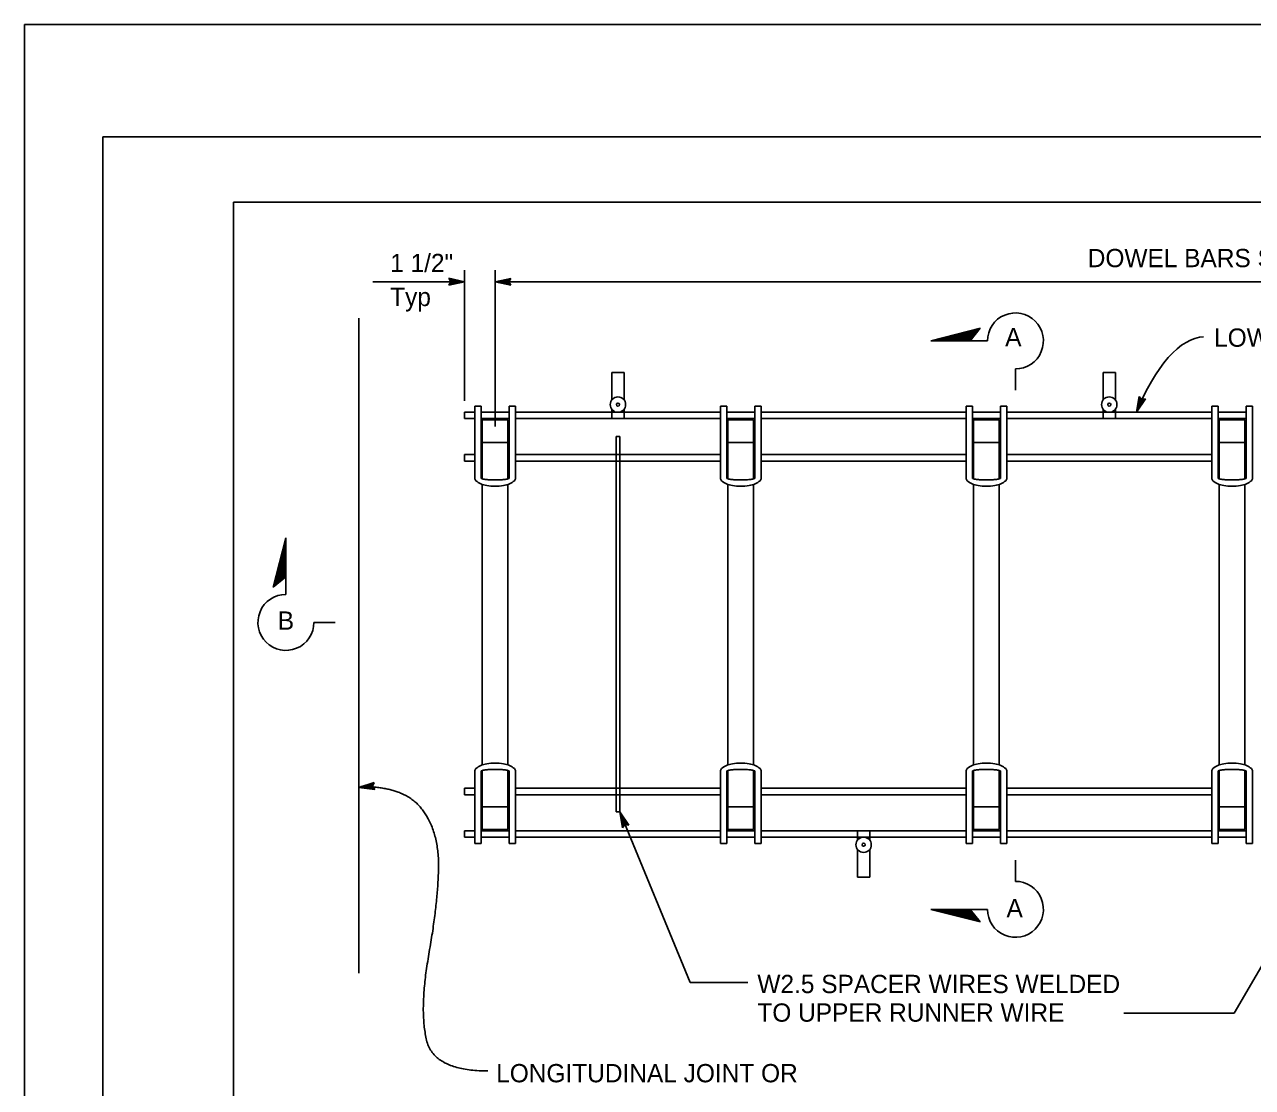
# Model space of a CAD drawing. Extents: x -893 to 867, y -474 to 712.
# Drawn here: x -893.5 to -423.4, y 305 to 712 of the extents above; entities that cross this region are included whole.
import ezdxf

# ---------------------------------------------------------------- set-up
doc = ezdxf.new("R2010")
doc.units = 0
for name, color, linetype in [('border_PLOTTING-ELEMENTS', 7, 'Continuous'), ('border_rw_22x34_Cut_Lines', 7, 'Continuous'), ('border_SHEET', 7, 'Continuous'), ('pp_PRESENTATION', 7, 'Continuous'), ('rd_PAVEMENT', 7, 'Continuous'), ('rd_PAVEMENT-anno', 7, 'Continuous'), ('STR_Misc Steel A', 7, 'Continuous'), ('STR_Misc Steel B', 7, 'Continuous'), ('STR_Misc Steel C', 7, 'Continuous'), ('STR_Misc Steel D', 7, 'Continuous'), ('STR_Misc Steel E', 7, 'Continuous'), ('STR_Misc Steel F', 7, 'Continuous')]:
    doc.layers.add(name, color=color, linetype=linetype)

msp = doc.modelspace()

# ---------------------------------------------------------------- linework, layer by layer
at = {"layer": 'border_PLOTTING-ELEMENTS'}
for points in [[(-893.46, -474.04), (866.54, -474.04), (866.54, 711.96), (-893.46, 711.96)], [(-863.46, 668.96), (836.54, 668.96), (836.54, -431.04), (-863.46, -431.04)]]:
    msp.add_lwpolyline(points, close=True, dxfattribs=at)
at = {"layer": 'border_rw_22x34_Cut_Lines'}
msp.add_lwpolyline([(-863.46, 668.96), (836.54, 668.96), (836.54, -431.04), (-863.46, -431.04)], close=True, dxfattribs=at)
at = {"layer": 'border_SHEET'}
for p, q in [((-813.46, 643.95), (811.54, 643.95)), ((-813.46, -406.05), (-813.46, 643.95))]:
    msp.add_line(p, q, dxfattribs=at)
at = {"layer": 'pp_PRESENTATION'}
for p, q in [((-546.52, 590.85), (-527.57, 595.68)), ((-544.97, 590.85), (-527.98, 595.18)), ((-543.41, 590.85), (-528.39, 594.68)), ((-541.85, 590.85), (-528.79, 594.18)), ((-540.29, 590.85), (-529.2, 593.68)), ((-538.73, 590.85), (-529.6, 593.18)), ((-537.17, 590.85), (-530.01, 592.67)), ((-531.49, 590.85), (-527.57, 595.68)), ((-524.82, 590.85), (-546.52, 590.85)), ((-535.62, 590.85), (-530.41, 592.17)), ((-534.06, 590.85), (-530.82, 591.67)), ((-532.5, 590.85), (-531.22, 591.17)), ((-514.1, 580.13), (-514.1, 571.98)), ((-793.4, 515.5), (-798.23, 496.55)), ((-793.4, 513.94), (-797.73, 496.96)), ((-793.4, 493.79), (-793.4, 515.5)), ((-793.4, 512.38), (-797.23, 497.36)), ((-793.4, 510.83), (-796.73, 497.77)), ((-793.4, 509.27), (-796.23, 498.17)), ((-793.4, 507.71), (-795.73, 498.58)), ((-793.4, 506.15), (-795.23, 498.98)), ((-793.4, 504.59), (-794.73, 499.39)), ((-793.4, 503.03), (-794.23, 499.8)), ((-793.4, 500.47), (-798.23, 496.55)), ((-793.4, 501.48), (-793.73, 500.2)), ((-782.69, 483.08), (-774.54, 483.08)), ((-514.1, 383.95), (-514.1, 392.1)), ((-546.52, 373.23), (-527.57, 368.4)), ((-524.82, 373.23), (-546.52, 373.23)), ((-544.96, 373.23), (-527.98, 368.9)), ((-543.41, 373.23), (-528.39, 369.4)), ((-541.85, 373.23), (-528.79, 369.9)), ((-540.29, 373.23), (-529.2, 370.4)), ((-538.73, 373.23), (-529.6, 370.91)), ((-537.17, 373.23), (-530.01, 371.41)), ((-535.62, 373.23), (-530.41, 371.91)), ((-534.06, 373.23), (-530.82, 372.41)), ((-532.5, 373.23), (-531.22, 372.91)), ((-531.49, 373.23), (-527.57, 368.4))]:
    msp.add_line(p, q, dxfattribs=at)
for centre, start, end in [((-514.1, 590.85), 269.9995, 180), ((-793.4, 483.08), 90, 0.0005), ((-514.1, 373.23), 180, 90.0005)]:
    msp.add_arc(centre, 10.72, start, end, dxfattribs=at)
at = {"layer": 'rd_PAVEMENT'}
msp.add_line((-765.44, 599.6), (-765.44, 348.82), dxfattribs=at)
at = {"layer": 'rd_PAVEMENT-anno'}
for p, q in [((-725.05, 567.93), (-725.05, 617.88)), ((-713.3, 558.11), (-713.3, 617.88)), ((-725.05, 613.47), (-760.06, 613.47)), ((-730.25, 613.47), (-731.05, 614.81)), ((-731.05, 614.81), (-731.05, 614.81)), ((-731.05, 614.81), (-725.05, 613.47)), ((-725.05, 613.47), (-731.05, 612.14)), ((-731.05, 612.14), (-730.25, 613.47)), ((-731.05, 612.14), (-731.05, 612.14)), ((-730.84, 614.46), (-726.43, 613.47)), ((-726.45, 613.47), (-730.82, 612.5)), ((-727.82, 613.48), (-730.64, 612.85)), ((-730.6, 614.1), (-727.82, 613.48)), ((-730.43, 613.75), (-729.2, 613.48)), ((-729.2, 613.48), (-730.41, 613.21)), ((-725.05, 613.47), (-725.05, 613.47)), ((-713.3, 613.47), (-707.3, 614.8)), ((-707.3, 612.13), (-713.3, 613.47)), ((-713.3, 613.47), (-713.3, 613.47)), ((-293.73, 613.47), (-713.3, 613.47)), ((-707.51, 612.49), (-711.92, 613.47)), ((-711.91, 613.48), (-707.53, 614.44)), ((-710.54, 613.47), (-707.71, 614.1)), ((-707.75, 612.85), (-710.54, 613.47)), ((-709.15, 613.47), (-707.95, 613.74)), ((-707.92, 613.2), (-709.15, 613.47)), ((-707.3, 614.8), (-708.1, 613.47)), ((-708.1, 613.47), (-707.3, 612.13)), ((-707.3, 614.8), (-707.3, 614.8)), ((-707.3, 612.13), (-707.3, 612.13)), ((-467.75, 563.52), (-466.78, 569.59)), ((-467.24, 564.82), (-466.53, 569.24)), ((-466.78, 569.59), (-466.78, 569.59)), ((-466.78, 569.59), (-465.84, 568.36)), ((-466.73, 566.09), (-466.28, 568.95)), ((-464.3, 568.61), (-467.75, 563.52)), ((-464.71, 568.54), (-467.24, 564.8)), ((-465.13, 568.45), (-466.73, 566.09)), ((-466.22, 567.37), (-466.03, 568.6)), ((-465.52, 568.42), (-466.22, 567.37)), ((-465.84, 568.36), (-464.3, 568.61)), ((-464.3, 568.61), (-464.3, 568.61)), ((-467.75, 563.52), (-467.75, 563.52)), ((-765.44, 419.91), (-759.58, 421.77)), ((-759.34, 419.11), (-765.44, 419.91)), ((-765.44, 419.91), (-765.44, 419.91)), ((-759.59, 419.45), (-764.07, 420.03)), ((-764.05, 420.04), (-759.78, 421.39)), ((-762.69, 420.15), (-759.93, 421.03)), ((-759.86, 419.78), (-762.69, 420.15)), ((-761.31, 420.28), (-760.13, 420.65)), ((-760.06, 420.11), (-761.31, 420.28)), ((-759.58, 421.77), (-760.26, 420.37)), ((-760.26, 420.37), (-759.34, 419.11)), ((-759.58, 421.77), (-759.58, 421.77)), ((-759.34, 419.11), (-759.34, 419.11)), ((-665.58, 410.52), (-638.61, 345.17)), ((-664.53, 404.46), (-665.58, 410.52)), ((-665.58, 410.52), (-665.58, 410.52)), ((-665.58, 410.52), (-662.06, 405.48)), ((-664.28, 404.79), (-665.05, 409.24)), ((-665.04, 409.23), (-662.48, 405.56)), ((-385.52, 410.52), (-430.42, 333.45)), ((-664.04, 405.15), (-664.53, 407.96)), ((-664.53, 407.96), (-662.87, 405.59)), ((-663.59, 405.71), (-664.53, 404.46)), ((-664.53, 404.46), (-664.53, 404.46)), ((-663.79, 405.44), (-664, 406.68)), ((-664, 406.68), (-663.29, 405.67)), ((-662.06, 405.48), (-663.59, 405.71)), ((-662.06, 405.48), (-662.06, 405.48)), ((-638.61, 345.17), (-616.52, 345.17)), ((-472.58, 333.45), (-430.42, 333.45))]:
    msp.add_line(p, q, dxfattribs=at)
msp.add_ellipse((-451.65, 546.07), major_axis=(-11.99, -45.99), ratio=0.436733, start_param=3.257272, end_param=4.439194, dxfattribs=at)
msp.add_open_spline([(-764.72, 420.26), (-748.11, 420.26), (-734.97, 403.47), (-734.97, 377.16), (-742.4, 334.83), (-736.68, 311.38), (-716.11, 311.38)], degree=2, dxfattribs=at)
at = {"layer": 'STR_Misc Steel A'}
for p, q in [((-708.4, 551.91), (-718.2, 551.91)), ((-614.35, 551.91), (-624.15, 551.91)), ((-520.3, 551.91), (-530.1, 551.91)), ((-426.26, 551.91), (-436.05, 551.91)), ((-718.2, 535.91), (-718.2, 428.51)), ((-708.4, 535.91), (-708.4, 428.51)), ((-624.15, 535.91), (-624.15, 428.51)), ((-614.35, 535.91), (-614.35, 428.51)), ((-530.1, 535.91), (-530.1, 428.51)), ((-520.3, 535.91), (-520.3, 428.51)), ((-436.05, 535.91), (-436.05, 428.51)), ((-426.26, 535.91), (-426.26, 428.51)), ((-708.4, 412.51), (-718.2, 412.51)), ((-614.35, 412.51), (-624.15, 412.51)), ((-520.3, 412.51), (-530.1, 412.51)), ((-426.26, 412.51), (-436.05, 412.51))]:
    msp.add_line(p, q, dxfattribs=at)
at = {"layer": 'STR_Misc Steel B'}
for p, q in [((-725.05, 544.76), (-725.05, 547.36)), ((-721.08, 547.36), (-725.05, 547.36)), ((-627.04, 547.36), (-705.51, 547.36)), ((-611.46, 547.36), (-532.99, 547.36)), ((-438.94, 547.36), (-517.42, 547.36)), ((-721.08, 544.76), (-725.05, 544.76)), ((-627.04, 544.76), (-705.51, 544.76)), ((-595.74, 544.76), (-611.46, 544.76)), ((-611.46, 544.76), (-532.99, 544.76)), ((-438.94, 544.76), (-517.42, 544.76)), ((-725.05, 419.66), (-725.05, 417.07)), ((-721.08, 419.66), (-725.05, 419.66)), ((-627.04, 419.66), (-705.51, 419.66)), ((-595.74, 419.66), (-611.46, 419.66)), ((-611.46, 419.66), (-532.99, 419.66)), ((-438.94, 419.66), (-517.42, 419.66)), ((-721.08, 417.07), (-725.05, 417.07)), ((-627.04, 417.07), (-705.51, 417.07)), ((-611.46, 417.07), (-532.99, 417.07)), ((-438.94, 417.07), (-517.42, 417.07))]:
    msp.add_line(p, q, dxfattribs=at)
at = {"layer": 'STR_Misc Steel C'}
for p, q in [((-725.05, 561.12), (-725.05, 563.52)), ((-721.08, 563.52), (-725.05, 563.52)), ((-721.08, 561.12), (-725.05, 561.12)), ((-707.91, 563.52), (-718.68, 563.52)), ((-707.91, 561.12), (-718.68, 561.12)), ((-705.51, 563.52), (-627.04, 563.52)), ((-705.51, 561.12), (-627.04, 561.12)), ((-624.64, 563.52), (-613.86, 563.52)), ((-613.86, 561.12), (-624.64, 561.12)), ((-611.46, 563.52), (-532.99, 563.52)), ((-611.46, 561.12), (-532.99, 561.12)), ((-519.81, 563.52), (-530.59, 563.52)), ((-530.59, 561.12), (-519.81, 561.12)), ((-517.42, 563.52), (-438.94, 563.52)), ((-517.42, 561.12), (-438.94, 561.12)), ((-436.54, 563.52), (-425.77, 563.52)), ((-425.77, 561.12), (-436.54, 561.12)), ((-725.05, 403.3), (-725.05, 400.9)), ((-721.08, 403.3), (-725.05, 403.3)), ((-721.08, 400.9), (-725.05, 400.9)), ((-707.91, 403.3), (-718.68, 403.3)), ((-707.91, 400.9), (-718.68, 400.9)), ((-705.51, 403.3), (-627.04, 403.3)), ((-705.51, 400.9), (-627.04, 400.9)), ((-613.86, 403.3), (-624.64, 403.3)), ((-624.64, 400.9), (-613.86, 400.9)), ((-611.46, 403.3), (-532.99, 403.3)), ((-611.46, 400.9), (-532.99, 400.9)), ((-530.59, 403.3), (-519.81, 403.3)), ((-519.81, 400.9), (-530.59, 400.9)), ((-517.42, 403.3), (-438.94, 403.3)), ((-517.42, 400.9), (-438.94, 400.9)), ((-425.77, 403.3), (-436.54, 403.3)), ((-436.54, 400.9), (-425.77, 400.9))]:
    msp.add_line(p, q, dxfattribs=at)
at = {"layer": 'STR_Misc Steel D'}
for p, q in [((-666.97, 554.19), (-666.97, 410.52)), ((-666.97, 554.19), (-665.58, 554.19)), ((-665.58, 554.19), (-665.58, 410.52)), ((-666.97, 410.52), (-665.58, 410.52))]:
    msp.add_line(p, q, dxfattribs=at)
at = {"layer": 'STR_Misc Steel E'}
for p, q in [((-721.08, 565.92), (-721.08, 538.33)), ((-721.08, 565.92), (-718.68, 565.92)), ((-718.68, 565.92), (-718.68, 538.22)), ((-707.91, 565.92), (-707.91, 538.33)), ((-707.91, 565.92), (-705.51, 565.92)), ((-705.51, 565.92), (-705.51, 538.33)), ((-627.04, 565.92), (-627.04, 538.33)), ((-627.04, 565.92), (-624.64, 565.92)), ((-624.64, 565.92), (-624.64, 538.22)), ((-613.86, 565.92), (-613.86, 538.33)), ((-613.86, 565.92), (-611.46, 565.92)), ((-611.46, 565.92), (-611.46, 538.33)), ((-532.99, 565.92), (-532.99, 538.33)), ((-532.99, 565.92), (-530.59, 565.92)), ((-530.59, 565.92), (-530.59, 538.22)), ((-519.81, 565.92), (-519.81, 538.33)), ((-519.81, 565.92), (-517.42, 565.92)), ((-517.42, 565.92), (-517.42, 538.33)), ((-438.94, 565.92), (-438.94, 538.33)), ((-438.94, 565.92), (-436.54, 565.92)), ((-436.54, 565.92), (-436.54, 538.22)), ((-425.77, 565.92), (-425.77, 538.33)), ((-425.77, 565.92), (-423.37, 565.92)), ((-423.37, 565.92), (-423.37, 538.33)), ((-708.4, 560.58), (-718.2, 560.58)), ((-718.2, 560.58), (-718.2, 538.05)), ((-708.4, 560.58), (-708.4, 538.05)), ((-614.35, 560.58), (-624.15, 560.58)), ((-624.15, 560.58), (-624.15, 538.05)), ((-614.35, 560.58), (-614.35, 538.05)), ((-520.3, 560.58), (-530.1, 560.58)), ((-530.1, 560.58), (-530.1, 538.05)), ((-520.3, 560.58), (-520.3, 538.05)), ((-426.26, 560.58), (-436.05, 560.58)), ((-436.05, 560.58), (-436.05, 538.05)), ((-426.26, 560.58), (-426.26, 538.05)), ((-721.08, 398.5), (-721.08, 426.09)), ((-718.68, 398.5), (-718.68, 426.2)), ((-718.2, 403.84), (-718.2, 426.38)), ((-708.4, 403.84), (-708.4, 426.38)), ((-707.91, 398.5), (-707.91, 426.09)), ((-705.51, 398.5), (-705.51, 426.09)), ((-627.04, 398.5), (-627.04, 426.09)), ((-624.64, 398.5), (-624.64, 426.2)), ((-624.15, 403.84), (-624.15, 426.38)), ((-614.35, 403.84), (-614.35, 426.38)), ((-613.86, 398.5), (-613.86, 426.09)), ((-611.46, 398.5), (-611.46, 426.09)), ((-532.99, 398.5), (-532.99, 426.09)), ((-530.59, 398.5), (-530.59, 426.2)), ((-530.1, 403.84), (-530.1, 426.38)), ((-520.3, 403.84), (-520.3, 426.38)), ((-519.81, 398.5), (-519.81, 426.09)), ((-517.42, 398.5), (-517.42, 426.09)), ((-438.94, 398.5), (-438.94, 426.09)), ((-436.54, 398.5), (-436.54, 426.2)), ((-436.05, 403.84), (-436.05, 426.38)), ((-426.26, 403.84), (-426.26, 426.38)), ((-425.77, 398.5), (-425.77, 426.09)), ((-423.37, 398.5), (-423.37, 426.09)), ((-708.4, 403.84), (-718.2, 403.84)), ((-614.35, 403.84), (-624.15, 403.84)), ((-520.3, 403.84), (-530.1, 403.84)), ((-426.26, 403.84), (-436.05, 403.84)), ((-721.08, 398.5), (-718.68, 398.5)), ((-707.91, 398.5), (-705.51, 398.5)), ((-627.04, 398.5), (-624.64, 398.5)), ((-613.86, 398.5), (-611.46, 398.5)), ((-532.99, 398.5), (-530.59, 398.5)), ((-519.81, 398.5), (-517.42, 398.5)), ((-438.94, 398.5), (-436.54, 398.5)), ((-425.77, 398.5), (-423.37, 398.5))]:
    msp.add_line(p, q, dxfattribs=at)
for centre, radius, start, end in [((-719.69, 538.33), 1.4, 180, 225.9754), ((-716.67, 541.46), 5.74, 225.9754, 248.1815), ((-714.64, 546.53), 11.2, 248.1815, 260.5844), ((-718.49, 538.33), 0.191, 180, 252.143), ((-716.01, 546.04), 8.29, 252.143, 262.3991), ((-714.39, 558.17), 20.53, 262.3991, 266.8362), ((-713.3, 577.98), 40.37, 266.8362, 270), ((-713.3, 577.98), 40.37, 270, 273.1638), ((-712.2, 558.17), 20.53, 273.1638, 277.6009), ((-711.96, 546.53), 11.2, 279.4156, 291.8185), ((-710.58, 546.04), 8.29, 277.6009, 287.857), ((-708.1, 538.33), 0.191, 287.857, 0), ((-709.92, 541.46), 5.74, 291.8185, 314.0246), ((-706.91, 538.33), 1.4, 314.0246, 0), ((-625.64, 538.33), 1.4, 180, 225.9754), ((-622.62, 541.46), 5.74, 225.9754, 248.1815), ((-620.59, 546.53), 11.2, 248.1815, 260.5844), ((-624.45, 538.33), 0.191, 180, 252.143), ((-621.96, 546.04), 8.29, 252.143, 262.3991), ((-620.34, 558.17), 20.53, 262.3991, 266.8362), ((-619.25, 577.98), 40.37, 266.8362, 270), ((-619.25, 577.98), 40.37, 270, 273.1638), ((-618.16, 558.17), 20.53, 273.1638, 277.6009), ((-617.91, 546.53), 11.2, 279.4156, 291.8185), ((-616.54, 546.04), 8.29, 277.6009, 287.857), ((-614.05, 538.33), 0.191, 287.857, 0), ((-615.88, 541.46), 5.74, 291.8185, 314.0246), ((-612.86, 538.33), 1.4, 314.0246, 0), ((-531.59, 538.33), 1.4, 180, 225.9754), ((-528.58, 541.46), 5.74, 225.9754, 248.1815), ((-526.54, 546.53), 11.2, 248.1815, 260.5844), ((-530.4, 538.33), 0.191, 180, 252.143), ((-527.92, 546.04), 8.29, 252.143, 262.3991), ((-526.3, 558.17), 20.53, 262.3991, 266.8362), ((-525.2, 577.98), 40.37, 266.8362, 270), ((-525.2, 577.98), 40.37, 270, 273.1638), ((-524.11, 558.17), 20.53, 273.1638, 277.6009), ((-523.86, 546.53), 11.2, 279.4156, 291.8185), ((-522.49, 546.04), 8.29, 277.6009, 287.857), ((-520.01, 538.33), 0.191, 287.857, 0), ((-521.83, 541.46), 5.74, 291.8185, 314.0246), ((-518.81, 538.33), 1.4, 314.0246, 0), ((-437.55, 538.33), 1.4, 180, 225.9754), ((-434.53, 541.46), 5.74, 225.9754, 248.1815), ((-432.5, 546.53), 11.2, 248.1815, 260.5844), ((-436.35, 538.33), 0.191, 180, 252.143), ((-433.87, 546.04), 8.29, 252.143, 262.3991), ((-432.25, 558.17), 20.53, 262.3991, 266.8362), ((-431.15, 577.98), 40.37, 266.8362, 270), ((-431.15, 577.98), 40.37, 270, 273.1638), ((-430.06, 558.17), 20.53, 273.1638, 277.6009), ((-429.81, 546.53), 11.2, 279.4156, 291.8185), ((-428.44, 546.04), 8.29, 277.6009, 287.857), ((-425.96, 538.33), 0.191, 287.857, 0), ((-427.78, 541.46), 5.74, 291.8185, 314.0246), ((-424.76, 538.33), 1.4, 314.0246, 0), ((-713.3, 554.62), 19.41, 260.5844, 270), ((-713.3, 554.62), 19.41, 270, 279.4156), ((-619.25, 554.62), 19.41, 260.5844, 270), ((-619.25, 554.62), 19.41, 270, 279.4156), ((-525.2, 554.62), 19.41, 260.5844, 270), ((-525.2, 554.62), 19.41, 270, 279.4156), ((-431.15, 554.62), 19.41, 260.5844, 270), ((-431.15, 554.62), 19.41, 270, 279.4156), ((-716.67, 422.97), 5.74, 111.8185, 134.0246), ((-714.64, 417.89), 11.2, 99.4156, 111.8185), ((-713.3, 409.8), 19.41, 90, 99.4156), ((-713.3, 409.8), 19.41, 80.5844, 90), ((-711.96, 417.89), 11.2, 68.1815, 80.5844), ((-709.92, 422.97), 5.74, 45.9754, 68.1815), ((-622.62, 422.97), 5.74, 111.8185, 134.0246), ((-620.59, 417.89), 11.2, 99.4156, 111.8185), ((-619.25, 409.8), 19.41, 90, 99.4156), ((-619.25, 409.8), 19.41, 80.5844, 90), ((-617.91, 417.89), 11.2, 68.1815, 80.5844), ((-615.88, 422.97), 5.74, 45.9754, 68.1815), ((-528.58, 422.97), 5.74, 111.8185, 134.0246), ((-526.54, 417.89), 11.2, 99.4156, 111.8185), ((-525.2, 409.8), 19.41, 90, 99.4156), ((-525.2, 409.8), 19.41, 80.5844, 90), ((-523.86, 417.89), 11.2, 68.1815, 80.5844), ((-521.83, 422.97), 5.74, 45.9754, 68.1815), ((-434.53, 422.97), 5.74, 111.8185, 134.0246), ((-432.5, 417.89), 11.2, 99.4156, 111.8185), ((-431.15, 409.8), 19.41, 90, 99.4156), ((-431.15, 409.8), 19.41, 80.5844, 90), ((-429.81, 417.89), 11.2, 68.1815, 80.5844), ((-427.78, 422.97), 5.74, 45.9754, 68.1815), ((-719.69, 426.09), 1.4, 134.0246, 180), ((-718.49, 426.09), 0.191, 107.857, 180), ((-716.01, 418.38), 8.29, 97.6009, 107.857), ((-714.39, 406.25), 20.53, 93.1638, 97.6009), ((-713.3, 386.44), 40.37, 90, 93.1638), ((-713.3, 386.44), 40.37, 86.8362, 90), ((-712.2, 406.25), 20.53, 82.3991, 86.8362), ((-710.58, 418.38), 8.29, 72.143, 82.3991), ((-708.1, 426.09), 0.191, 0, 72.143), ((-706.91, 426.09), 1.4, 360, 45.9754), ((-625.64, 426.09), 1.4, 134.0246, 180), ((-624.45, 426.09), 0.191, 107.857, 180), ((-621.96, 418.38), 8.29, 97.6009, 107.857), ((-620.34, 406.25), 20.53, 93.1638, 97.6009), ((-619.25, 386.44), 40.37, 90, 93.1638), ((-619.25, 386.44), 40.37, 86.8362, 90), ((-618.16, 406.25), 20.53, 82.3991, 86.8362), ((-616.54, 418.38), 8.29, 72.143, 82.3991), ((-614.05, 426.09), 0.191, 0, 72.143), ((-612.86, 426.09), 1.4, 360, 45.9754), ((-531.59, 426.09), 1.4, 134.0246, 180), ((-530.4, 426.09), 0.191, 107.857, 180), ((-527.92, 418.38), 8.29, 97.6009, 107.857), ((-526.3, 406.25), 20.53, 93.1638, 97.6009), ((-525.2, 386.44), 40.37, 90, 93.1638), ((-525.2, 386.44), 40.37, 86.8362, 90), ((-524.11, 406.25), 20.53, 82.3991, 86.8362), ((-522.49, 418.38), 8.29, 72.143, 82.3991), ((-520.01, 426.09), 0.191, 0, 72.143), ((-518.81, 426.09), 1.4, 360, 45.9754), ((-437.55, 426.09), 1.4, 134.0246, 180), ((-436.35, 426.09), 0.191, 107.857, 180), ((-433.87, 418.38), 8.29, 97.6009, 107.857), ((-432.25, 406.25), 20.53, 93.1638, 97.6009), ((-431.15, 386.44), 40.37, 90, 93.1638), ((-431.15, 386.44), 40.37, 86.8362, 90), ((-430.06, 406.25), 20.53, 82.3991, 86.8362), ((-428.44, 418.38), 8.29, 72.143, 82.3991), ((-425.96, 426.09), 0.191, 0, 72.143), ((-424.76, 426.09), 1.4, 360, 45.9754)]:
    msp.add_arc(centre, radius, start, end, dxfattribs=at)
at = {"layer": 'STR_Misc Steel F'}
for p, q in [((-668.62, 578.8), (-663.92, 578.8)), ((-668.62, 568.22), (-668.62, 578.8)), ((-663.92, 568.22), (-663.92, 578.8)), ((-480.53, 578.8), (-475.83, 578.8)), ((-480.53, 568.22), (-480.53, 578.8)), ((-475.83, 568.22), (-475.83, 578.8)), ((-668.62, 561.12), (-668.62, 564.7)), ((-663.92, 561.12), (-663.92, 564.7)), ((-480.53, 561.12), (-480.53, 564.7)), ((-475.83, 561.12), (-475.83, 564.7)), ((-574.58, 403.3), (-574.58, 399.72)), ((-569.87, 403.3), (-569.87, 399.72)), ((-574.58, 396.19), (-574.58, 385.61)), ((-569.87, 396.19), (-569.87, 385.61)), ((-574.58, 385.61), (-569.87, 385.61))]:
    msp.add_line(p, q, dxfattribs=at)
for centre, radius in [((-666.27, 566.46), 2.94), ((-478.18, 566.46), 2.94), ((-666.27, 566.46), 0.588), ((-478.18, 566.46), 0.588), ((-572.22, 397.96), 2.94), ((-572.22, 397.96), 0.588)]:
    msp.add_circle(centre, radius, dxfattribs=at)

# ---------------------------------------------------------------- texts
at = {"layer": 'pp_PRESENTATION'}
for s, p in [('A', (-518.03, 588.82)), ('B', (-796.5, 480.28)), ('A', (-517.52, 370.2))]:
    msp.add_text(s, height=7, dxfattribs=at).set_placement(p)
at = {"layer": 'rd_PAVEMENT-anno'}
for s, p in [('DOWEL BARS SPACED @ 1\'-0" ON CENTER AT TRANSVERSE JOINT', (-486.42, 619.07)), ('1 1/2"', (-753.49, 617.18)), ('Typ', (-753.49, 604.18)), ('LOWER RUNNER WIRES', (-438.05, 588.61)), ('W2.5 SPACER WIRES WELDED', (-612.9, 341.16)), ('TO UPPER RUNNER WIRE', (-612.9, 330.22)), ('LONGITUDINAL JOINT OR', (-712.9, 307.02))]:
    msp.add_text(s, height=7, dxfattribs=at).set_placement(p)

doc.saveas('drawing.dxf')
